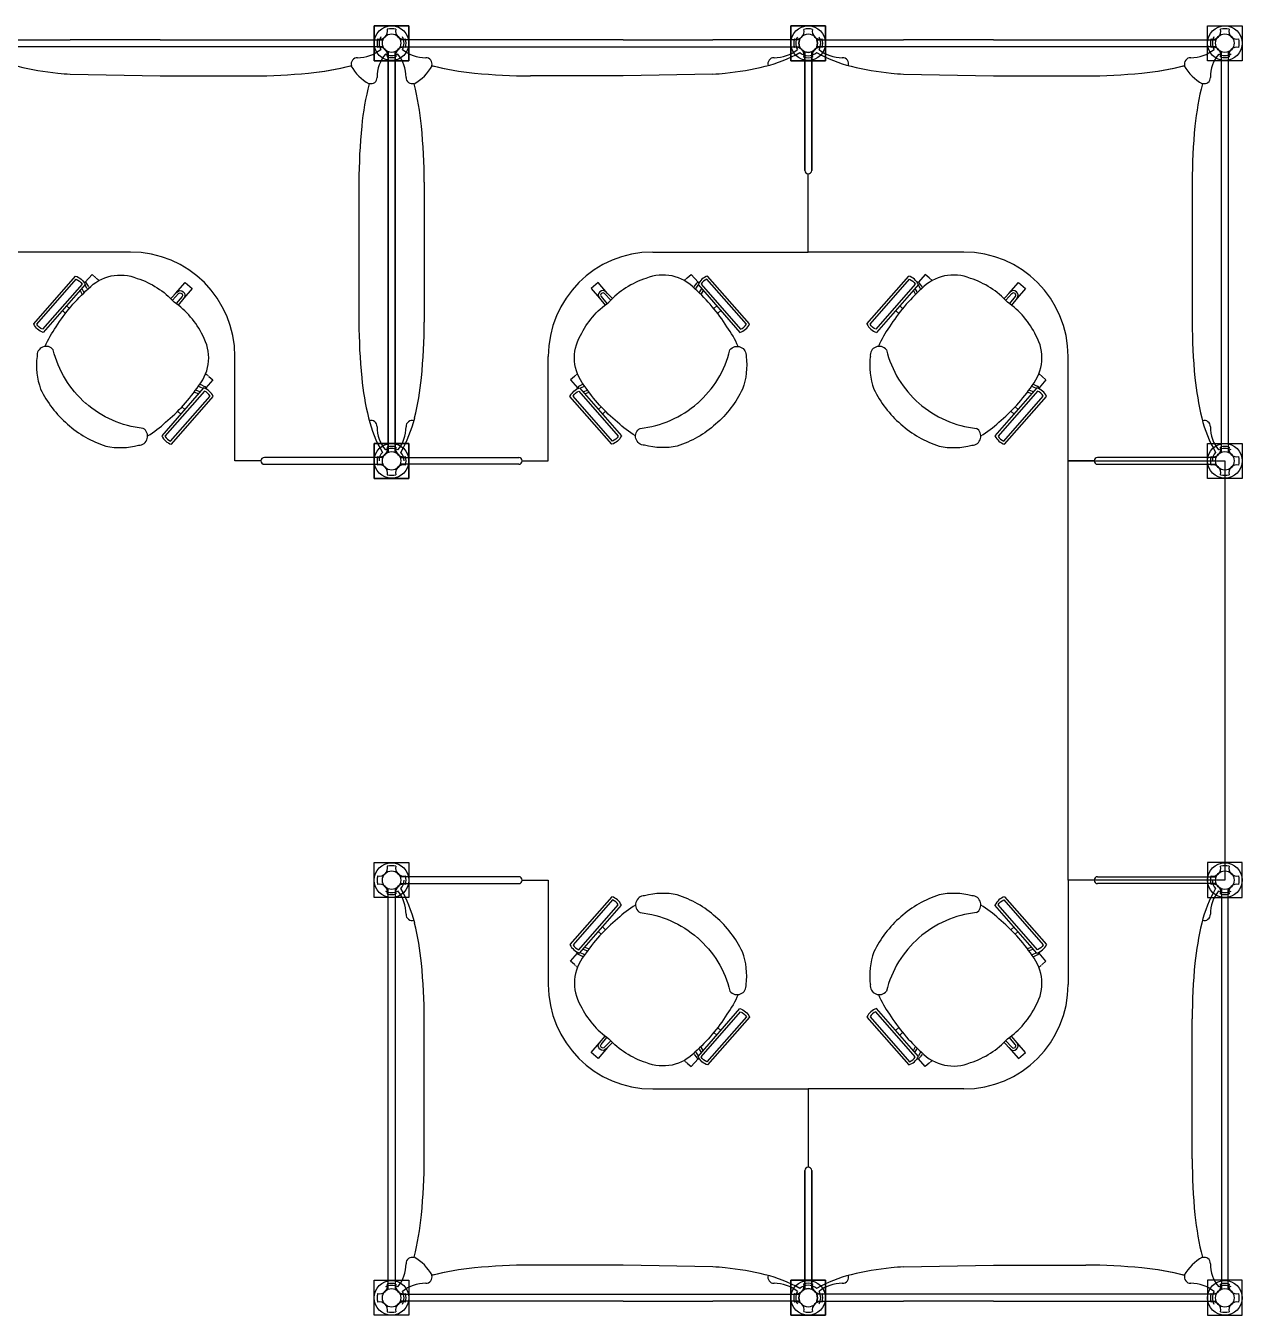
# Model space of a CAD drawing. Header units: centimetres. Extents: x 534 to 2907, y -1306 to 581.
# Drawn here: x 2435.9 to 2899.9, y -698.8 to -206.8 of the extents above; entities that cross this region are included whole.
import ezdxf

# ---------------------------------------------------------------- set-up
doc = ezdxf.new("R2010")
doc.units = ezdxf.units.CM
doc.linetypes.add('CACHE', pattern=[0.375, 0.25, -0.125])
doc.layers.add('layer_1', color=175, linetype='Continuous')
doc.layers.add('layer_2', color=251, linetype='Continuous')

msp = doc.modelspace()

# ---------------------------------------------------------------- linework, layer by layer
at = {"layer": 'layer_1', "linetype": 'Continuous'}
for p, q in [((2886.69, -220.09), (2886.69, -206.76)), ((2886.69, -206.76), (2899.93, -206.76)), ((2899.93, -206.76), (2899.93, -220.09)), ((2487.13, -212.1), (2452.87, -212.1)), ((2663.73, -212.1), (2697.99, -212.1)), ((2805.01, -212.1), (2770.74, -212.1)), ((2899.93, -220.09), (2886.69, -220.09)), ((2525.58, -372.78), (2515.67, -372.78)), ((2625.28, -372.78), (2635.19, -372.78)), ((2625.28, -532.78), (2635.19, -532.78)), ((2886.69, -539.4), (2899.93, -539.4)), ((2663.73, -693.46), (2697.99, -693.46)), ((2805.01, -693.46), (2770.74, -693.46))]:
    msp.add_line(p, q, dxfattribs=at)
at = {"layer": 'layer_1'}
for p, q in [((2419.77, -212.1), (2452.87, -212.1)), ((2452.87, -214.75), (2419.77, -214.75)), ((2572.16, -214.75), (2452.82, -214.75)), ((2487.13, -212.1), (2572.16, -212.1)), ((2663.73, -212.1), (2578.7, -212.1)), ((2578.7, -214.75), (2698.04, -214.75)), ((2731.09, -212.1), (2697.99, -212.1)), ((2697.99, -214.75), (2731.09, -214.75)), ((2737.64, -212.1), (2770.74, -212.1)), ((2770.74, -214.75), (2737.64, -214.75)), ((2890.03, -214.75), (2770.7, -214.75)), ((2805.01, -212.1), (2890.03, -212.1)), ((2574.11, -369.5), (2574.11, -216.66)), ((2574.11, -216.66), (2574.11, -369.5)), ((2576.75, -216.66), (2576.75, -369.5)), ((2576.75, -369.5), (2576.75, -216.66)), ((2733.04, -261.95), (2733.04, -216.66)), ((2733.04, -216.66), (2733.04, -261.95)), ((2735.69, -216.66), (2735.69, -261.95)), ((2735.69, -261.95), (2735.69, -216.66)), ((2891.98, -369.5), (2891.98, -216.66)), ((2894.63, -216.66), (2894.63, -369.5)), ((2734.37, -293.1), (2734.37, -263.27)), ((2734.37, -293.1), (2734.37, -263.27)), ((2475.83, -293.1), (2416.49, -293.1)), ((2675.03, -293.1), (2734.37, -293.1)), ((2793.71, -293.1), (2734.37, -293.1)), ((2756.76, -320.54), (2772.74, -302.27)), ((2779.03, -301.64), (2776.4, -304.65)), ((2780.52, -302.94), (2779.03, -301.64)), ((2781.64, -303.92), (2780.52, -302.94)), ((2781.52, -304.06), (2781.64, -303.92)), ((2810.88, -308.96), (2814.56, -304.75)), ((2814.56, -304.75), (2817.2, -307.05)), ((2776.41, -305.48), (2760.44, -323.76)), ((2774.47, -307.71), (2775.2, -309.03)), ((2775.09, -307), (2775.83, -308.31)), ((2775.2, -309.03), (2775.33, -309.26)), ((2775.83, -308.31), (2775.99, -308.61)), ((2777.08, -306.88), (2776.38, -305.78)), ((2777.37, -307.34), (2777.08, -306.88)), ((2777.69, -306.18), (2777.13, -305.3)), ((2778.03, -306.7), (2777.69, -306.18)), ((2809.09, -310.87), (2811.4, -308.37)), ((2809.72, -311.51), (2812.06, -308.98)), ((2817.2, -307.05), (2814.03, -310.67)), ((2451.4, -313.65), (2452.52, -314.63)), ((2699.47, -313.65), (2698.34, -314.63)), ((2769.27, -313.65), (2770.4, -314.63)), ((2813.35, -310.11), (2811.16, -312.77)), ((2814.05, -310.68), (2811.88, -313.31)), ((2449.83, -315.45), (2451.04, -316.51)), ((2701.04, -315.45), (2699.82, -316.51)), ((2767.7, -315.45), (2768.91, -316.51)), ((2515.67, -372.78), (2515.67, -332.94)), ((2635.19, -372.78), (2635.19, -332.94)), ((2833.55, -372.78), (2833.55, -332.94)), ((2819.61, -344.28), (2820.14, -344.52)), ((2820.16, -343.54), (2820.75, -343.81)), ((2820.75, -343.81), (2821.7, -344.25)), ((2822.29, -339.8), (2822.46, -339.6)), ((2825.07, -341.88), (2822.44, -344.9)), ((2822.46, -339.6), (2823.58, -340.58)), ((2823.58, -340.58), (2825.07, -341.88)), ((2821.59, -344.97), (2805.62, -363.24)), ((2809.29, -366.46), (2825.26, -348.19)), ((2818.26, -346.67), (2817.99, -346.56)), ((2819.63, -347.21), (2818.26, -346.67)), ((2818.89, -345.95), (2818.54, -345.81)), ((2820.26, -346.49), (2818.89, -345.95)), ((2820.14, -344.52), (2821.32, -345.07)), ((2495, -354.94), (2493.79, -353.88)), ((2496.57, -353.14), (2495.45, -352.16)), ((2654.29, -353.14), (2655.41, -352.16)), ((2655.86, -354.94), (2657.07, -353.88)), ((2812.88, -354.94), (2811.67, -353.88)), ((2814.45, -353.14), (2813.32, -352.16)), ((2886.69, -379.49), (2886.69, -366.16)), ((2886.69, -366.16), (2899.93, -366.16)), ((2899.93, -366.16), (2899.93, -379.49)), ((2572.19, -371.45), (2526.9, -371.45)), ((2578.67, -371.45), (2623.96, -371.45)), ((2843.46, -372.78), (2833.55, -372.78)), ((2833.55, -372.78), (2893.31, -372.78)), ((2833.55, -532.78), (2833.55, -372.78)), ((2890.07, -371.45), (2844.78, -371.45)), ((2893.31, -372.78), (2893.31, -532.78)), ((2526.9, -374.1), (2572.19, -374.1)), ((2623.96, -374.1), (2578.67, -374.1)), ((2844.78, -374.1), (2890.07, -374.1)), ((2899.93, -379.49), (2886.69, -379.49)), ((2886.69, -526.07), (2886.69, -539.4)), ((2899.93, -526.07), (2886.69, -526.07)), ((2899.93, -539.4), (2899.93, -526.07)), ((2574.11, -688.9), (2574.11, -536.05)), ((2576.75, -536.05), (2576.75, -688.9)), ((2623.96, -531.45), (2578.67, -531.45)), ((2578.67, -534.1), (2623.96, -534.1)), ((2635.19, -532.78), (2635.19, -572.62)), ((2833.55, -532.78), (2833.55, -572.62)), ((2843.46, -532.78), (2833.55, -532.78)), ((2893.31, -532.78), (2833.55, -532.78)), ((2844.78, -531.45), (2890.07, -531.45)), ((2890.07, -534.1), (2844.78, -534.1)), ((2891.98, -536.05), (2891.98, -688.9)), ((2894.63, -688.9), (2894.63, -536.05)), ((2809.29, -539.1), (2825.26, -557.37)), ((2821.59, -560.58), (2805.62, -542.31)), ((2655.86, -550.62), (2657.07, -551.68)), ((2812.88, -550.62), (2811.67, -551.68)), ((2654.29, -552.42), (2655.41, -553.4)), ((2814.45, -552.42), (2813.32, -553.4)), ((2819.63, -558.35), (2818.26, -558.89)), ((2820.26, -559.07), (2818.89, -559.61)), ((2820.14, -561.04), (2821.32, -560.49)), ((2825.07, -563.67), (2822.44, -560.66)), ((2820.75, -561.74), (2821.7, -561.3)), ((2823.58, -564.98), (2825.07, -563.67)), ((2756.76, -585.01), (2772.74, -603.29)), ((2776.41, -600.07), (2760.44, -581.8)), ((2701.04, -590.11), (2699.82, -589.05)), ((2767.7, -590.11), (2768.91, -589.05)), ((2699.47, -591.9), (2698.34, -590.92)), ((2769.27, -591.9), (2770.4, -590.92)), ((2809.09, -594.69), (2811.4, -597.18)), ((2809.72, -594.05), (2812.06, -596.57)), ((2813.35, -595.44), (2811.16, -592.79)), ((2814.05, -594.87), (2811.88, -592.25)), ((2817.2, -598.5), (2814.03, -594.88)), ((2774.47, -597.84), (2775.2, -596.53)), ((2775.09, -598.56), (2775.83, -597.24)), ((2777.08, -598.68), (2776.38, -599.78)), ((2777.69, -599.38), (2777.13, -600.26)), ((2810.88, -596.6), (2814.56, -600.81)), ((2814.56, -600.81), (2817.2, -598.5)), ((2779.03, -603.92), (2776.4, -600.91)), ((2780.52, -602.62), (2779.03, -603.92)), ((2675.03, -612.46), (2734.37, -612.46)), ((2734.37, -612.46), (2734.37, -642.28)), ((2793.71, -612.46), (2734.37, -612.46)), ((2734.37, -612.46), (2734.37, -642.28)), ((2733.04, -688.9), (2733.04, -643.61)), ((2733.04, -643.61), (2733.04, -688.9)), ((2735.69, -643.61), (2735.69, -688.9)), ((2735.69, -688.9), (2735.69, -643.61)), ((2578.7, -690.81), (2698.04, -690.81)), ((2663.73, -693.46), (2578.7, -693.46)), ((2697.99, -690.81), (2731.09, -690.81)), ((2731.09, -693.46), (2697.99, -693.46)), ((2770.74, -690.81), (2737.64, -690.81)), ((2737.64, -693.46), (2770.74, -693.46)), ((2890.03, -690.81), (2770.7, -690.81)), ((2805.01, -693.46), (2890.03, -693.46))]:
    msp.add_line(p, q, dxfattribs=at)
at = {"layer": 'layer_1', "linetype": 'CACHE'}
for p, q in [((2818.26, -558.89), (2817.99, -559)), ((2818.89, -559.61), (2818.54, -559.74)), ((2819.61, -561.28), (2820.14, -561.04)), ((2820.16, -562.01), (2820.75, -561.74)), ((2822.29, -565.75), (2822.46, -565.96)), ((2822.46, -565.96), (2823.58, -564.98)), ((2775.2, -596.53), (2775.33, -596.3)), ((2775.83, -597.24), (2775.99, -596.94)), ((2777.37, -598.22), (2777.08, -598.68)), ((2778.03, -598.86), (2777.69, -599.38)), ((2781.64, -601.64), (2780.52, -602.62)), ((2781.52, -601.5), (2781.64, -601.64))]:
    msp.add_line(p, q, dxfattribs=at)
at = {"layer": 'layer_1', "linetype": 'Continuous'}
for points in [[(2568.81, -220.09), (2568.81, -206.76), (2582.05, -206.76), (2582.05, -220.09)], [(2582.05, -220.09), (2582.05, -206.76), (2568.81, -206.76), (2568.81, -220.09)], [(2727.75, -220.13), (2727.75, -206.8), (2740.99, -206.8), (2740.99, -220.13)], [(2740.99, -220.13), (2740.99, -206.8), (2727.75, -206.8), (2727.75, -220.13)], [(2568.81, -379.49), (2568.81, -366.16), (2582.05, -366.16), (2582.05, -379.49)], [(2582.05, -379.49), (2582.05, -366.16), (2568.81, -366.16), (2568.81, -379.49)], [(2582.05, -526.07), (2582.05, -539.4), (2568.81, -539.4), (2568.81, -526.07)], [(2582.05, -685.46), (2582.05, -698.79), (2568.81, -698.79), (2568.81, -685.46)], [(2740.99, -685.43), (2740.99, -698.76), (2727.75, -698.76), (2727.75, -685.43)], [(2727.75, -685.43), (2727.75, -698.76), (2740.99, -698.76), (2740.99, -685.43)], [(2886.69, -685.46), (2886.69, -698.79), (2899.93, -698.79), (2899.93, -685.46)]]:
    msp.add_lwpolyline(points, close=True, dxfattribs=at)
at = {"layer": 'layer_1'}
for points in [[(2454.86, -302.27, -0.207753), (2458.53, -305.48), (2442.56, -323.76, -0.207753), (2438.89, -320.54)], [(2696, -302.27, 0.207753), (2692.33, -305.48), (2708.3, -323.76, 0.207753), (2711.97, -320.54)], [(2507.39, -348.19, 0.207753), (2503.71, -344.97), (2487.74, -363.24, 0.207753), (2491.42, -366.46)], [(2643.47, -348.19, -0.207753), (2647.15, -344.97), (2663.12, -363.24, -0.207753), (2659.44, -366.46)], [(2643.47, -557.37, 0.207753), (2647.15, -560.58), (2663.12, -542.31, 0.207753), (2659.44, -539.1)], [(2696, -603.29, -0.207753), (2692.33, -600.07), (2708.3, -581.8, -0.207753), (2711.97, -585.01)]]:
    msp.add_lwpolyline(points, format="xyb", close=True, dxfattribs=at)
for points in [[(2443.25, -329.1, -0.057489), (2447.51, -321.62, -0.071475), (2459.71, -307.15, -0.311745), (2478.38, -303.14, -0.130308), (2492.51, -312.21)], [(2459.82, -306.18), (2459.26, -305.3, 0.230699), (2457.95, -304.49)], [(2707.61, -329.1, 0.057489), (2703.35, -321.62, 0.071475), (2691.15, -307.15, 0.311745), (2672.48, -303.14, 0.130308), (2658.35, -312.21)], [(2691.04, -306.18), (2691.6, -305.3, -0.230699), (2692.92, -304.49)], [(2456.59, -307.71), (2457.32, -309.03, -0.491323)], [(2457.21, -307), (2457.95, -308.31, -0.491323)], [(2459.2, -306.88), (2458.5, -305.78, 0.049806), (2458.39, -305.64)], [(2491.21, -310.87), (2493.53, -308.37, -0.971301), (2496.17, -310.68), (2494, -313.31, 0.491323)], [(2491.84, -311.51), (2494.18, -308.98, -0.971301), (2495.48, -310.11), (2493.29, -312.77, 0.491323)], [(2659.65, -310.87), (2657.33, -308.37, 0.971301), (2654.69, -310.68), (2656.86, -313.31, -0.491323)], [(2659.02, -311.51), (2656.68, -308.98, 0.971301), (2655.38, -310.11), (2657.57, -312.77, -0.491323)], [(2690.71, -306.7), (2691.04, -306.18, -0.971301)], [(2691.37, -307.34), (2691.66, -306.88, -0.971301)], [(2691.66, -306.88), (2692.36, -305.78, -0.049806), (2692.47, -305.64)], [(2692.91, -308.31), (2692.74, -308.61, 0.491323)], [(2693.65, -307), (2692.91, -308.31, 0.491323)], [(2693.54, -309.03), (2693.41, -309.26, 0.491323)], [(2694.27, -307.71), (2693.54, -309.03, 0.491323)], [(2482.35, -363.28, 0.057489), (2489.2, -358.06, 0.071475), (2501.91, -344.03, 0.311745), (2503.37, -324.99, 0.130308), (2492.5, -312.2)], [(2668.51, -363.28, -0.057489), (2661.66, -358.06, -0.071475), (2648.95, -344.03, -0.311745), (2647.49, -324.99, -0.130308), (2658.36, -312.2)], [(2458.79, -350.84, -0.155221), (2446.34, -330.4, 0.75956), (2440.19, -332.97, 0.12086), (2441.55, -345.39, 0.103151), (2451.8, -358.77, 0.103151), (2466.43, -367.14, 0.12086), (2478.93, -366.83, 0.75956), (2480.65, -360.39, -0.155221), (2458.73, -350.79)], [(2692.07, -350.84, 0.155221), (2704.52, -330.4, -0.75956), (2710.67, -332.97, -0.12086), (2709.31, -345.39, -0.103151), (2699.06, -358.77, -0.103151), (2684.43, -367.14, -0.12086), (2671.94, -366.83, -0.75956), (2670.21, -360.39, 0.155221), (2692.13, -350.79)], [(2502.87, -343.81), (2503.82, -344.25, -0.22938), (2504.79, -345.44)], [(2647.99, -343.81), (2647.04, -344.25, 0.22938), (2646.07, -345.44)], [(2501.76, -347.21), (2500.38, -346.67, 0.491323)], [(2502.38, -346.49), (2501.01, -345.95, 0.491323)], [(2502.26, -344.52), (2503.44, -345.07, -0.040993), (2503.57, -345.13)], [(2648.6, -344.52), (2647.42, -345.07, 0.040993), (2647.29, -345.13)], [(2648.48, -346.49), (2649.85, -345.95, -0.491323)], [(2649.11, -347.21), (2650.48, -346.67, -0.491323)], [(2692.07, -554.71, -0.155221), (2704.52, -575.15, 0.75956), (2710.67, -572.59, 0.12086), (2709.31, -560.17, 0.103151), (2699.06, -546.78, 0.103151), (2684.43, -538.42, 0.12086), (2671.94, -538.73, 0.75956), (2670.21, -545.17, -0.155221), (2692.13, -554.77)], [(2668.51, -542.28, 0.057489), (2661.66, -547.5, 0.071475), (2648.95, -561.53, 0.311745), (2647.49, -580.57, 0.130308), (2658.36, -593.35)], [(2647.99, -561.74), (2647.04, -561.3, -0.22938), (2646.07, -560.12)], [(2648.6, -561.04), (2647.42, -560.49, -0.040993), (2647.29, -560.42)], [(2648.48, -559.07), (2649.85, -559.61, 0.491323)], [(2649.11, -558.35), (2650.48, -558.89, 0.491323)], [(2707.61, -576.45, -0.057489), (2703.35, -583.94, -0.071475), (2691.15, -598.41, -0.311745), (2672.48, -602.41, -0.130308), (2658.35, -593.35)], [(2659.65, -594.69), (2657.33, -597.18, -0.971301), (2654.69, -594.87), (2656.86, -592.25, 0.491323)], [(2659.02, -594.05), (2656.68, -596.57, -0.971301), (2655.38, -595.44), (2657.57, -592.79, 0.491323)], [(2691.04, -599.38), (2691.6, -600.26, 0.230699), (2692.92, -601.06)], [(2691.66, -598.68), (2692.36, -599.78, 0.049806), (2692.47, -599.91)], [(2693.65, -598.56), (2692.91, -597.24, -0.491323)], [(2694.27, -597.84), (2693.54, -596.53, -0.491323)]]:
    msp.add_lwpolyline(points, format="xyb", dxfattribs=at)
for points in [[(2462.65, -302.94), (2461.15, -301.64), (2458.52, -304.65)], [(2493, -308.96), (2496.68, -304.75), (2499.32, -307.05), (2496.15, -310.67)], [(2657.86, -308.96), (2654.18, -304.75), (2651.54, -307.05), (2654.71, -310.67)], [(2687.22, -304.06), (2687.1, -303.92), (2688.22, -302.94)], [(2688.22, -302.94), (2689.71, -301.64), (2692.34, -304.65)], [(2505.7, -340.58), (2507.2, -341.88), (2504.56, -344.9)], [(2645.16, -340.58), (2643.66, -341.88), (2646.3, -344.9)], [(2645.16, -564.98), (2643.66, -563.67), (2646.3, -560.66)], [(2657.86, -596.6), (2654.18, -600.81), (2651.54, -598.5), (2654.71, -594.88)], [(2688.22, -602.62), (2689.71, -603.92), (2692.34, -600.91)]]:
    msp.add_lwpolyline(points, dxfattribs=at)
at = {"layer": 'layer_1', "linetype": 'CACHE'}
for points in [[(2463.64, -304.06), (2463.76, -303.92), (2462.65, -302.94)], [(2504.41, -339.8), (2504.59, -339.6), (2505.7, -340.58)], [(2646.45, -339.8), (2646.28, -339.6), (2645.16, -340.58)], [(2646.45, -565.75), (2646.28, -565.96), (2645.16, -564.98)], [(2687.22, -601.5), (2687.1, -601.64), (2688.22, -602.62)]]:
    msp.add_lwpolyline(points, dxfattribs=at)
for points in [[(2457.32, -309.03), (2457.45, -309.26, -0.491323)], [(2457.95, -308.31), (2458.12, -308.61, -0.491323)], [(2459.5, -307.34), (2459.2, -306.88, 0.971301)], [(2460.15, -306.7), (2459.82, -306.18, 0.971301)], [(2501.74, -344.28), (2502.26, -344.52, -0.971301)], [(2502.29, -343.54), (2502.87, -343.81, -0.971301)], [(2648.58, -343.54), (2647.99, -343.81, 0.971301)], [(2649.12, -344.28), (2648.6, -344.52, 0.971301)], [(2500.38, -346.67), (2500.11, -346.56, 0.491323)], [(2501.01, -345.95), (2500.66, -345.81, 0.491323)], [(2649.85, -345.95), (2650.2, -345.81, -0.491323)], [(2650.48, -346.67), (2650.75, -346.56, -0.491323)], [(2649.85, -559.61), (2650.2, -559.74, 0.491323)], [(2650.48, -558.89), (2650.75, -559, 0.491323)], [(2648.58, -562.01), (2647.99, -561.74, -0.971301)], [(2649.12, -561.28), (2648.6, -561.04, -0.971301)], [(2690.71, -598.86), (2691.04, -599.38, 0.971301)], [(2691.37, -598.22), (2691.66, -598.68, 0.971301)], [(2692.91, -597.24), (2692.74, -596.94, -0.491323)], [(2693.54, -596.53), (2693.41, -596.3, -0.491323)]]:
    msp.add_lwpolyline(points, format="xyb", dxfattribs=at)
at = {"layer": 'layer_1'}
for centre, radius, start, end in [((2734.37, -213.42), 3.53, 157.9757, 202.0243), ((2734.37, -213.42), 3.53, 337.9757, 22.0243), ((2734.37, -213.38), 3.53, 247.9757, 292.0243), ((2734.37, -213.38), 3.53, 247.9757, 292.0243), ((2734.37, -261.95), 1.32, 180, 0), ((2734.37, -261.95), 1.32, 180, 0), ((2734.37, -261.95), 1.32, 180, 0), ((2734.37, -261.95), 1.32, 180, 0), ((2675.03, -332.94), 39.84, 90, 180), ((2793.71, -332.94), 39.84, 0, 90), ((2770.87, -308.11), 6.13, 25.3703, 72.316), ((2775.65, -306.24), 1.76, 32.5113, 84.4745), ((2789.82, -318.66), 16.8, 67.4672, 136.7256), ((2786.23, -334.32), 32.75, 42.4625, 72.1595), ((2821.84, -356.86), 66.55, 131.6744, 148.0274), ((2775.65, -306.24), 0.859, 32.5113, 43.9165), ((2812.69, -309.57), 1.76, 320.5113, 137.175), ((2812.69, -309.57), 0.859, 320.5113, 137.175), ((2791.7, -339.1), 32.75, 25.5268, 55.2238), ((2762.3, -317.91), 6.13, 205.3703, 252.316), ((2795.7, -343.81), 37.57, 143.7947, 156.9557), ((2761.5, -332.54), 3.46, 38.2155, 187.0909), ((2806.74, -333.45), 16.8, 320.9607, 30.2191), ((2784.06, -336.4), 26.22, 172.4918, 200.0572), ((2802.57, -321.06), 39.47, 193.6882, 228.9806), ((2764.6, -306.82), 66.55, 309.659, 326.0119), ((2820.96, -345.84), 1.76, 13.4989, 65.175), ((2796.64, -327.5), 41.29, 205.6709, 229.228), ((2820.96, -345.84), 0.859, 55.7855, 65.175), ((2819.72, -350.81), 6.13, 25.3703, 72.316), ((2802.65, -321.13), 39.47, 228.7057, 263.9982), ((2797.06, -327.87), 41.29, 228.4584, 252.0154), ((2781.03, -330.98), 37.57, 300.7307, 313.8916), ((2796.77, -363.37), 3.46, 270.5954, 59.4709), ((2811.16, -360.62), 6.13, 205.3703, 252.316), ((2789.93, -341.52), 26.22, 257.6291, 285.1946), ((2526.9, -372.78), 1.32, 90, 270), ((2623.96, -372.78), 1.32, 270, 90), ((2844.78, -372.78), 1.32, 90, 270), ((2623.96, -532.78), 1.32, 270, 90), ((2844.78, -532.78), 1.32, 90, 270), ((2797.06, -577.69), 41.29, 107.9846, 131.5416), ((2789.93, -564.03), 26.22, 74.8054, 102.3709), ((2796.77, -542.19), 3.46, 300.5291, 89.4046), ((2811.16, -544.94), 6.13, 107.684, 154.6297), ((2802.65, -584.42), 39.47, 96.0018, 131.2943), ((2781.03, -574.57), 37.57, 46.1084, 59.2693), ((2796.64, -578.05), 41.29, 130.772, 154.3291), ((2764.6, -598.73), 66.55, 33.9881, 50.341), ((2802.57, -584.5), 39.47, 131.0194, 166.3118), ((2784.06, -569.16), 26.22, 159.9428, 187.5082), ((2820.96, -559.71), 0.859, 294.825, 304.2145), ((2819.72, -554.74), 6.13, 287.684, 334.6297), ((2820.96, -559.71), 1.76, 294.825, 346.5011), ((2806.74, -572.11), 16.8, 329.7809, 39.0393), ((2761.5, -573.01), 3.46, 172.9091, 321.7845), ((2795.7, -561.75), 37.57, 203.0443, 216.2053), ((2791.7, -566.45), 32.75, 304.7762, 334.4732), ((2762.3, -587.64), 6.13, 107.684, 154.6297), ((2821.84, -548.7), 66.55, 211.9726, 228.3256), ((2786.23, -571.24), 32.75, 287.8405, 317.5375), ((2812.69, -595.99), 1.76, 222.825, 39.4887), ((2770.87, -597.44), 6.13, 287.684, 334.6297), ((2775.65, -599.32), 1.76, 275.5255, 327.4887), ((2775.65, -599.32), 0.859, 316.0835, 327.4887), ((2789.82, -586.9), 16.8, 223.2744, 292.5328), ((2812.69, -595.99), 0.859, 222.825, 39.4887), ((2734.37, -643.61), 1.32, 0, 180), ((2734.37, -643.61), 1.32, 0, 180), ((2734.37, -643.61), 1.32, 0, 180), ((2734.37, -643.61), 1.32, 0, 180), ((2734.37, -692.17), 3.53, 67.9757, 112.0243), ((2734.37, -692.17), 3.53, 67.9757, 112.0243), ((2734.37, -692.14), 3.53, 157.9757, 202.0243), ((2734.37, -692.14), 3.53, 337.9757, 22.0243)]:
    msp.add_arc(centre, radius, start, end, dxfattribs=at)
at = {"layer": 'layer_1', "linetype": 'Continuous'}
for centre, start, end in [((2475.83, -332.94), 0, 90), ((2675.03, -572.62), 180, 270), ((2793.71, -572.62), 270, 0)]:
    msp.add_arc(centre, 39.84, start, end, dxfattribs=at)
at = {"layer": 'layer_2', "linetype": 'Continuous'}
for p, q in [((2452.87, -225.23), (2487.13, -225.87)), ((2487.13, -225.87), (2522.45, -225.87)), ((2487.13, -225.87), (2522.45, -225.87)), ((2663.73, -225.87), (2628.41, -225.87)), ((2663.73, -225.87), (2628.41, -225.87)), ((2697.99, -225.23), (2663.73, -225.87)), ((2770.74, -225.23), (2805.01, -225.87)), ((2805.01, -225.87), (2840.33, -225.87)), ((2805.01, -225.87), (2840.33, -225.87)), ((2562.98, -266.4), (2562.98, -319.8)), ((2587.88, -266.4), (2587.88, -319.8)), ((2880.86, -266.4), (2880.86, -319.8)), ((2587.88, -639.16), (2587.88, -585.76)), ((2880.86, -639.16), (2880.86, -585.76)), ((2663.73, -679.68), (2628.41, -679.68)), ((2663.73, -679.68), (2628.41, -679.68)), ((2697.99, -680.33), (2663.73, -679.68)), ((2770.74, -680.33), (2805.01, -679.68)), ((2805.01, -679.68), (2840.33, -679.68)), ((2805.01, -679.68), (2840.33, -679.68))]:
    msp.add_line(p, q, dxfattribs=at)
for points in [[(2455.15, -303.45, -0.143707), (2457.33, -305.35), (2442.27, -322.58, -0.143707), (2440.1, -320.67)], [(2695.71, -303.45, 0.143707), (2693.53, -305.35), (2708.59, -322.58, 0.143707), (2710.77, -320.67)], [(2773.03, -303.45, -0.143707), (2775.2, -305.35), (2760.15, -322.58, -0.143707), (2757.97, -320.67)], [(2506.18, -348.05, 0.143707), (2504, -346.15), (2488.95, -363.37, 0.143707), (2491.12, -365.28)], [(2644.68, -348.05, -0.143707), (2646.86, -346.15), (2661.91, -363.37, -0.143707), (2659.74, -365.28)], [(2824.06, -348.05, 0.143707), (2821.88, -346.15), (2806.82, -363.37, 0.143707), (2809, -365.28)], [(2644.68, -557.5, 0.143707), (2646.86, -559.4), (2661.91, -542.18, 0.143707), (2659.74, -540.28)], [(2824.06, -557.5, -0.143707), (2821.88, -559.4), (2806.82, -542.18, -0.143707), (2809, -540.28)], [(2695.71, -602.11, -0.143707), (2693.53, -600.2), (2708.59, -582.98, -0.143707), (2710.77, -584.88)], [(2773.03, -602.11, 0.143707), (2775.2, -600.2), (2760.15, -582.98, 0.143707), (2757.97, -584.88)]]:
    msp.add_lwpolyline(points, format="xyb", close=True, dxfattribs=at)
for centre, radius in [((2575.43, -213.38), 6.62), ((2575.43, -213.38), 6.62), ((2575.43, -213.38), 3.53), ((2575.43, -213.38), 3.53), ((2734.37, -213.42), 6.62), ((2734.37, -213.42), 6.62), ((2734.37, -213.42), 3.53), ((2734.37, -213.42), 3.53), ((2893.31, -213.38), 6.62), ((2893.31, -213.38), 3.53), ((2575.43, -372.78), 6.62), ((2575.43, -372.78), 6.62), ((2893.31, -372.78), 6.62), ((2575.43, -372.78, 89.18), 3.53), ((2575.43, -372.78, 89.18), 3.53), ((2893.31, -372.78, 89.18), 3.53), ((2575.43, -532.78), 6.62), ((2893.31, -532.78), 6.62), ((2575.43, -532.78, 89.18), 3.53), ((2893.31, -532.78, 89.18), 3.53), ((2575.43, -692.17), 6.62), ((2575.43, -692.17), 3.53), ((2734.37, -692.14), 6.62), ((2734.37, -692.14), 6.62), ((2734.37, -692.14), 3.53), ((2734.37, -692.14), 3.53), ((2893.31, -692.17), 6.62), ((2893.31, -692.17), 3.53)]:
    msp.add_circle(centre, radius, dxfattribs=at)
for centre, radius, start, end in [((2570.85, -208.8), 3.04, 256.8555, 13.1445), ((2570.85, -208.8), 3.04, 256.8555, 13.1445), ((2575.43, -213.38), 4.77, 150.344, 180), ((2575.43, -213.38), 5.52, 72.8771, 107.1229), ((2575.43, -213.38), 5.52, 72.8771, 107.1229), ((2580.01, -208.8), 3.04, 166.8555, 283.1445), ((2580.01, -208.8), 3.04, 166.8555, 283.1445), ((2575.43, -213.38), 4.77, 0, 29.656), ((2729.79, -208.84), 3.04, 256.8555, 13.1445), ((2729.79, -208.84), 3.04, 256.8555, 13.1445), ((2734.37, -213.42), 4.77, 150.344, 180), ((2734.37, -213.42), 5.52, 72.8771, 107.1229), ((2734.37, -213.42), 5.52, 72.8771, 107.1229), ((2738.95, -208.84), 3.04, 166.8555, 283.1445), ((2738.95, -208.84), 3.04, 166.8555, 283.1445), ((2734.37, -213.42), 4.77, 0, 29.656), ((2888.72, -208.8), 3.04, 256.8555, 13.1445), ((2893.31, -213.38), 4.77, 150.344, 180), ((2893.31, -213.38), 5.52, 72.8771, 107.1229), ((2897.89, -208.8), 3.04, 166.8555, 283.1445), ((2562.58, -205.33), 13.6, 269.314, 309.8677), ((2575.43, -213.38), 5.52, 162.8771, 197.1229), ((2575.43, -213.38), 5.52, 162.8771, 197.1229), ((2570.85, -217.97), 3.04, 346.8555, 103.1445), ((2570.85, -217.97), 3.04, 346.8555, 103.1445), ((2575.43, -213.38), 4.77, 180, 210.0048), ((2580.01, -217.97), 3.04, 76.8555, 193.1445), ((2580.01, -217.97), 3.04, 76.8555, 193.1445), ((2575.43, -213.38), 4.77, 329.9952, 0), ((2588.28, -205.33), 13.6, 230.1323, 270.686), ((2575.43, -213.38), 5.52, 342.8771, 17.1229), ((2575.43, -213.38), 5.52, 342.8771, 17.1229), ((2721.52, -205.33), 13.6, 269.314, 309.7885), ((2734.37, -213.42), 5.52, 162.8771, 197.1229), ((2734.37, -213.42), 5.52, 162.8771, 197.1229), ((2729.79, -218), 3.04, 346.8555, 103.1445), ((2729.79, -218), 3.04, 346.8555, 103.1445), ((2734.37, -213.42), 4.77, 180, 209.656), ((2738.95, -218), 3.04, 76.8555, 193.1445), ((2738.95, -218), 3.04, 76.8555, 193.1445), ((2734.37, -213.42), 4.77, 330.344, 0), ((2747.21, -205.33), 13.6, 230.2115, 270.686), ((2734.37, -213.42), 5.52, 342.8771, 17.1229), ((2734.37, -213.42), 5.52, 342.8771, 17.1229), ((2880.46, -205.33), 13.6, 269.314, 309.8677), ((2893.31, -213.38), 5.52, 162.8771, 197.1229), ((2888.72, -217.97), 3.04, 346.8555, 103.1445), ((2893.31, -213.38), 4.77, 180, 210.0048), ((2897.89, -217.97), 3.04, 76.8555, 193.1445), ((2893.31, -213.38), 5.52, 342.8771, 17.1229), ((2562.39, -221.31), 2.38, 89.314, 195.6936), ((2583.52, -226.27), 13.6, 140.0727, 180.686), ((2575.43, -213.38), 4.77, 240.344, 270), ((2575.43, -213.38), 4.77, 240.6355, 270), ((2575.43, -213.38), 5.52, 252.8771, 287.1229), ((2575.43, -213.38), 5.52, 252.8771, 287.1229), ((2575.43, -213.38), 4.77, 270, 299.656), ((2575.43, -213.38), 4.77, 270, 299.3645), ((2567.34, -226.27), 13.6, 359.314, 39.9273), ((2588.47, -221.31), 2.38, 344.3064, 90.686), ((2706.55, -174.74), 48.84, 283.5271, 300.2344), ((2721.33, -221.31), 2.38, 89.314, 195.6936), ((2734.37, -213.42), 4.77, 227.4869, 270), ((2734.37, -213.42), 4.77, 227.4869, 270), ((2734.37, -213.42), 5.52, 252.8771, 287.1229), ((2734.37, -213.42), 5.52, 252.8771, 287.1229), ((2734.37, -213.42), 4.77, 270, 312.5131), ((2734.37, -213.42), 4.77, 270, 312.5131), ((2762.18, -174.74), 48.84, 239.7656, 256.4729), ((2747.41, -221.31), 2.38, 344.3064, 90.686), ((2880.27, -221.31), 2.38, 89.314, 195.6936), ((2901.4, -226.27), 13.6, 140.0727, 180.686), ((2893.31, -213.38), 4.77, 240.6355, 270), ((2893.31, -213.38), 5.52, 252.8771, 287.1229), ((2893.31, -213.38), 4.77, 270, 299.656), ((2459.41, -111.98), 113.39, 256.471, 264.3084), ((2469.47, -11.03), 214.85, 264.3084, 265.5675), ((2469.47, -11.03), 214.85, 264.3084, 265.5675), ((2522.45, -11.03), 214.85, 270, 275.6916), ((2522.45, -11.03), 214.85, 270, 275.6916), ((2532.67, -113.17), 112.19, 275.6706, 284.1499), ((2532.63, -112.88), 112.49, 275.6759, 284.0508), ((2575.43, -213.42), 17.7, 208.9776, 241.0224), ((2575.43, -213.42), 17.7, 298.9776, 331.0224), ((2618.19, -113.17), 112.19, 255.8501, 264.3294), ((2618.23, -112.88), 112.49, 255.9492, 264.3241), ((2628.41, -11.03), 214.85, 264.3084, 270), ((2628.41, -11.03), 214.85, 264.3084, 270), ((2681.39, -11.03), 214.85, 274.4325, 275.6916), ((2681.39, -11.03), 214.85, 274.4325, 275.6916), ((2691.45, -111.98), 113.39, 275.6916, 283.529), ((2777.29, -111.98), 113.39, 256.471, 264.3084), ((2787.35, -11.03), 214.85, 264.3084, 265.5675), ((2787.35, -11.03), 214.85, 264.3084, 265.5675), ((2840.33, -11.03), 214.85, 270, 275.6916), ((2840.33, -11.03), 214.85, 270, 275.6916), ((2850.55, -113.17), 112.19, 275.6706, 284.1499), ((2850.51, -112.88), 112.49, 275.6759, 284.0508), ((2893.31, -213.42), 17.7, 208.9776, 241.0224), ((2675.98, -256.22), 112.49, 165.9492, 174.3241), ((2567.54, -226.46), 2.38, 254.3064, 0.686), ((2583.32, -226.46), 2.38, 179.314, 285.6936), ((2474.89, -256.22), 112.49, 5.6759, 14.0508), ((2993.85, -256.22), 112.49, 165.9492, 174.3241), ((2885.42, -226.46), 2.38, 254.3064, 0.686), ((2777.83, -266.4), 214.85, 174.3084, 180), ((2777.83, -266.4), 214.85, 174.3084, 180), ((2373.03, -266.4), 214.85, 0, 5.6916), ((2373.03, -266.4), 214.85, 0, 5.6916), ((3095.7, -266.4), 214.85, 174.3084, 180), ((3095.7, -266.4), 214.85, 174.3084, 180), ((2777.83, -319.8), 214.85, 180, 185.6916), ((2373.03, -319.8), 214.85, 354.3084, 0), ((3095.7, -319.8), 214.85, 180, 185.6916), ((2676.87, -329.86), 113.39, 185.6916, 193.529), ((2473.99, -329.86), 113.39, 346.471, 354.3084), ((2994.75, -329.86), 113.39, 185.6916, 193.529), ((2614.11, -344.96), 48.84, 193.5271, 210.2344), ((2567.54, -359.74), 2.38, 359.314, 105.6936), ((2536.75, -344.96), 48.84, 329.7656, 346.4729), ((2583.32, -359.74), 2.38, 74.3064, 180.686), ((2931.99, -344.96), 48.84, 193.5271, 210.2344), ((2885.42, -359.74), 2.38, 359.314, 105.6936), ((2583.52, -359.93), 13.6, 179.314, 219.7885), ((2567.34, -359.93), 13.6, 320.2115, 0.686), ((2901.4, -359.93), 13.6, 179.314, 219.7885), ((2570.85, -368.19), 3.04, 256.8555, 13.1445), ((2570.85, -368.19), 3.04, 256.8555, 13.1445), ((2575.43, -372.78), 4.77, 90, 119.656), ((2575.43, -372.78), 4.77, 90, 119.656), ((2575.43, -372.78), 5.52, 72.8771, 107.1229), ((2575.43, -372.78), 5.52, 72.8771, 107.1229), ((2575.43, -372.78), 4.77, 60.344, 90), ((2575.43, -372.78), 4.77, 60.344, 90), ((2580.01, -368.19), 3.04, 166.8555, 283.1445), ((2580.01, -368.19), 3.04, 166.8555, 283.1445), ((2888.72, -368.19), 3.04, 256.8555, 13.1445), ((2893.31, -372.78), 4.77, 90, 119.656), ((2893.31, -372.78), 5.52, 72.8771, 107.1229), ((2893.31, -372.78), 4.77, 60.344, 90), ((2897.89, -368.19), 3.04, 166.8555, 283.1445), ((2575.43, -372.78), 5.52, 162.8771, 197.1229), ((2575.43, -372.78), 5.52, 162.8771, 197.1229), ((2575.43, -372.78), 4.77, 137.4869, 180), ((2575.43, -372.78), 4.77, 0, 42.5131), ((2575.43, -372.78), 5.52, 342.8771, 17.1229), ((2575.43, -372.78), 5.52, 342.8771, 17.1229), ((2893.31, -372.78), 5.52, 162.8771, 197.1229), ((2893.31, -372.78), 4.77, 137.4869, 180), ((2893.31, -372.78), 5.52, 342.8771, 17.1229), ((2570.85, -377.36), 3.04, 346.8555, 103.1445), ((2570.85, -377.36), 3.04, 346.8555, 103.1445), ((2575.43, -372.78), 5.52, 252.8771, 287.1229), ((2575.43, -372.78), 5.52, 252.8771, 287.1229), ((2580.01, -377.36), 3.04, 76.8555, 193.1445), ((2580.01, -377.36), 3.04, 76.8555, 193.1445), ((2888.72, -377.36), 3.04, 346.8555, 103.1445), ((2893.31, -372.78), 5.52, 252.8771, 287.1229), ((2897.89, -377.36), 3.04, 76.8555, 193.1445), ((2575.43, -532.78), 5.52, 162.8771, 197.1229), ((2570.85, -528.19), 3.04, 256.8555, 13.1445), ((2575.43, -532.78), 5.52, 72.8771, 107.1229), ((2580.01, -528.19), 3.04, 166.8555, 283.1445), ((2575.43, -532.78), 5.52, 342.8771, 17.1229), ((2893.31, -532.78), 5.52, 162.8771, 197.1229), ((2888.72, -528.19), 3.04, 256.8555, 13.1445), ((2893.31, -532.78), 5.52, 72.8771, 107.1229), ((2897.89, -528.19), 3.04, 166.8555, 283.1445), ((2893.31, -532.78), 5.52, 342.8771, 17.1229), ((2570.85, -537.36), 3.04, 346.8555, 103.1445), ((2580.01, -537.36), 3.04, 76.8555, 193.1445), ((2575.43, -532.78), 4.77, 317.4869, 0), ((2536.75, -560.59), 48.84, 13.5271, 30.2344), ((2931.99, -560.59), 48.84, 149.7656, 166.4729), ((2888.72, -537.36), 3.04, 346.8555, 103.1445), ((2893.31, -532.78), 4.77, 180, 222.5131), ((2897.89, -537.36), 3.04, 76.8555, 193.1445), ((2575.43, -532.78), 4.77, 240.344, 270), ((2575.43, -532.78), 5.52, 252.8771, 287.1229), ((2575.43, -532.78), 4.77, 270, 299.656), ((2567.34, -545.62), 13.6, 359.314, 39.7885), ((2901.4, -545.62), 13.6, 140.2115, 180.686), ((2893.31, -532.78), 4.77, 240.344, 270), ((2893.31, -532.78), 5.52, 252.8771, 287.1229), ((2893.31, -532.78), 4.77, 270, 299.656), ((2583.32, -545.82), 2.38, 179.314, 285.6936), ((2885.42, -545.82), 2.38, 254.3064, 0.686), ((2473.99, -575.7), 113.39, 5.6916, 13.529), ((2994.75, -575.7), 113.39, 166.471, 174.3084), ((2373.03, -585.76), 214.85, 0, 5.6916), ((3095.7, -585.76), 214.85, 174.3084, 180), ((2373.03, -639.16), 214.85, 354.3084, 0), ((2373.03, -639.16), 214.85, 354.3084, 0), ((3095.7, -639.16), 214.85, 180, 185.6916), ((3095.7, -639.16), 214.85, 180, 185.6916), ((2474.89, -649.34), 112.49, 345.9492, 354.3241), ((2993.85, -649.34), 112.49, 185.6759, 194.0508), ((2583.32, -679.1), 2.38, 74.3064, 180.686), ((2575.43, -692.14), 17.7, 28.9776, 61.0224), ((2893.31, -692.14), 17.7, 118.9776, 151.0224), ((2885.42, -679.1), 2.38, 359.314, 105.6936), ((2567.34, -679.29), 13.6, 320.0727, 0.686), ((2588.47, -684.24), 2.38, 269.314, 15.6936), ((2618.19, -792.38), 112.19, 95.6706, 104.1499), ((2618.23, -792.68), 112.49, 95.6759, 104.0508), ((2628.41, -894.53), 214.85, 90, 95.6916), ((2628.41, -894.53), 214.85, 90, 95.6916), ((2681.39, -894.53), 214.85, 84.3084, 85.5675), ((2681.39, -894.53), 214.85, 84.3084, 85.5675), ((2691.45, -793.58), 113.39, 76.471, 84.3084), ((2706.55, -730.82), 48.84, 59.7656, 76.4729), ((2721.33, -684.24), 2.38, 164.3064, 270.686), ((2762.18, -730.82), 48.84, 103.5271, 120.2344), ((2747.41, -684.24), 2.38, 269.314, 15.6936), ((2777.29, -793.58), 113.39, 95.6916, 103.529), ((2787.35, -894.53), 214.85, 94.4325, 95.6916), ((2787.35, -894.53), 214.85, 94.4325, 95.6916), ((2840.33, -894.53), 214.85, 84.3084, 90), ((2840.33, -894.53), 214.85, 84.3084, 90), ((2850.55, -792.38), 112.19, 75.8501, 84.3294), ((2850.51, -792.68), 112.49, 75.9492, 84.3241), ((2880.27, -684.24), 2.38, 164.3064, 270.686), ((2901.4, -679.29), 13.6, 179.314, 219.9273), ((2570.85, -687.59), 3.04, 256.8555, 13.1445), ((2575.43, -692.17), 4.77, 90, 119.656), ((2575.43, -692.17), 5.52, 72.8771, 107.1229), ((2575.43, -692.17), 4.77, 60.6355, 90), ((2580.01, -687.59), 3.04, 166.8555, 283.1445), ((2588.28, -700.22), 13.6, 89.314, 129.8677), ((2721.52, -700.22), 13.6, 50.2115, 90.686), ((2729.79, -687.55), 3.04, 256.8555, 13.1445), ((2729.79, -687.55), 3.04, 256.8555, 13.1445), ((2734.37, -692.14), 4.77, 90, 132.5131), ((2734.37, -692.14), 4.77, 90, 132.5131), ((2734.37, -692.14), 5.52, 72.8771, 107.1229), ((2734.37, -692.14), 5.52, 72.8771, 107.1229), ((2734.37, -692.14), 4.77, 47.4869, 90), ((2734.37, -692.14), 4.77, 47.4869, 90), ((2738.95, -687.55), 3.04, 166.8555, 283.1445), ((2738.95, -687.55), 3.04, 166.8555, 283.1445), ((2747.21, -700.22), 13.6, 89.314, 129.7885), ((2880.46, -700.22), 13.6, 50.1323, 90.686), ((2888.72, -687.59), 3.04, 256.8555, 13.1445), ((2893.31, -692.17), 4.77, 90, 119.3645), ((2893.31, -692.17), 5.52, 72.8771, 107.1229), ((2893.31, -692.17), 4.77, 60.344, 90), ((2897.89, -687.59), 3.04, 166.8555, 283.1445), ((2575.43, -692.17), 5.52, 162.8771, 197.1229), ((2570.85, -696.76), 3.04, 346.8555, 103.1445), ((2580.01, -696.76), 3.04, 76.8555, 193.1445), ((2575.43, -692.17), 4.77, 0, 30.0048), ((2575.43, -692.17), 4.77, 330.344, 0), ((2575.43, -692.17), 5.52, 342.8771, 17.1229), ((2734.37, -692.14), 5.52, 162.8771, 197.1229), ((2734.37, -692.14), 5.52, 162.8771, 197.1229), ((2729.79, -696.72), 3.04, 346.8555, 103.1445), ((2729.79, -696.72), 3.04, 346.8555, 103.1445), ((2734.37, -692.14), 4.77, 150.344, 180), ((2734.37, -692.14), 4.77, 180, 209.656), ((2738.95, -696.72), 3.04, 76.8555, 193.1445), ((2738.95, -696.72), 3.04, 76.8555, 193.1445), ((2734.37, -692.14), 4.77, 0, 29.656), ((2734.37, -692.14), 4.77, 330.344, 0), ((2734.37, -692.14), 5.52, 342.8771, 17.1229), ((2734.37, -692.14), 5.52, 342.8771, 17.1229), ((2893.31, -692.17), 5.52, 162.8771, 197.1229), ((2888.72, -696.76), 3.04, 346.8555, 103.1445), ((2893.31, -692.17), 4.77, 149.9952, 180), ((2893.31, -692.17), 4.77, 180, 209.656), ((2897.89, -696.76), 3.04, 76.8555, 193.1445), ((2893.31, -692.17), 5.52, 342.8771, 17.1229), ((2575.43, -692.17), 5.52, 252.8771, 287.1229), ((2734.37, -692.14), 5.52, 252.8771, 287.1229), ((2734.37, -692.14), 5.52, 252.8771, 287.1229), ((2893.31, -692.17), 5.52, 252.8771, 287.1229)]:
    msp.add_arc(centre, radius, start, end, dxfattribs=at)

doc.saveas('drawing.dxf')
